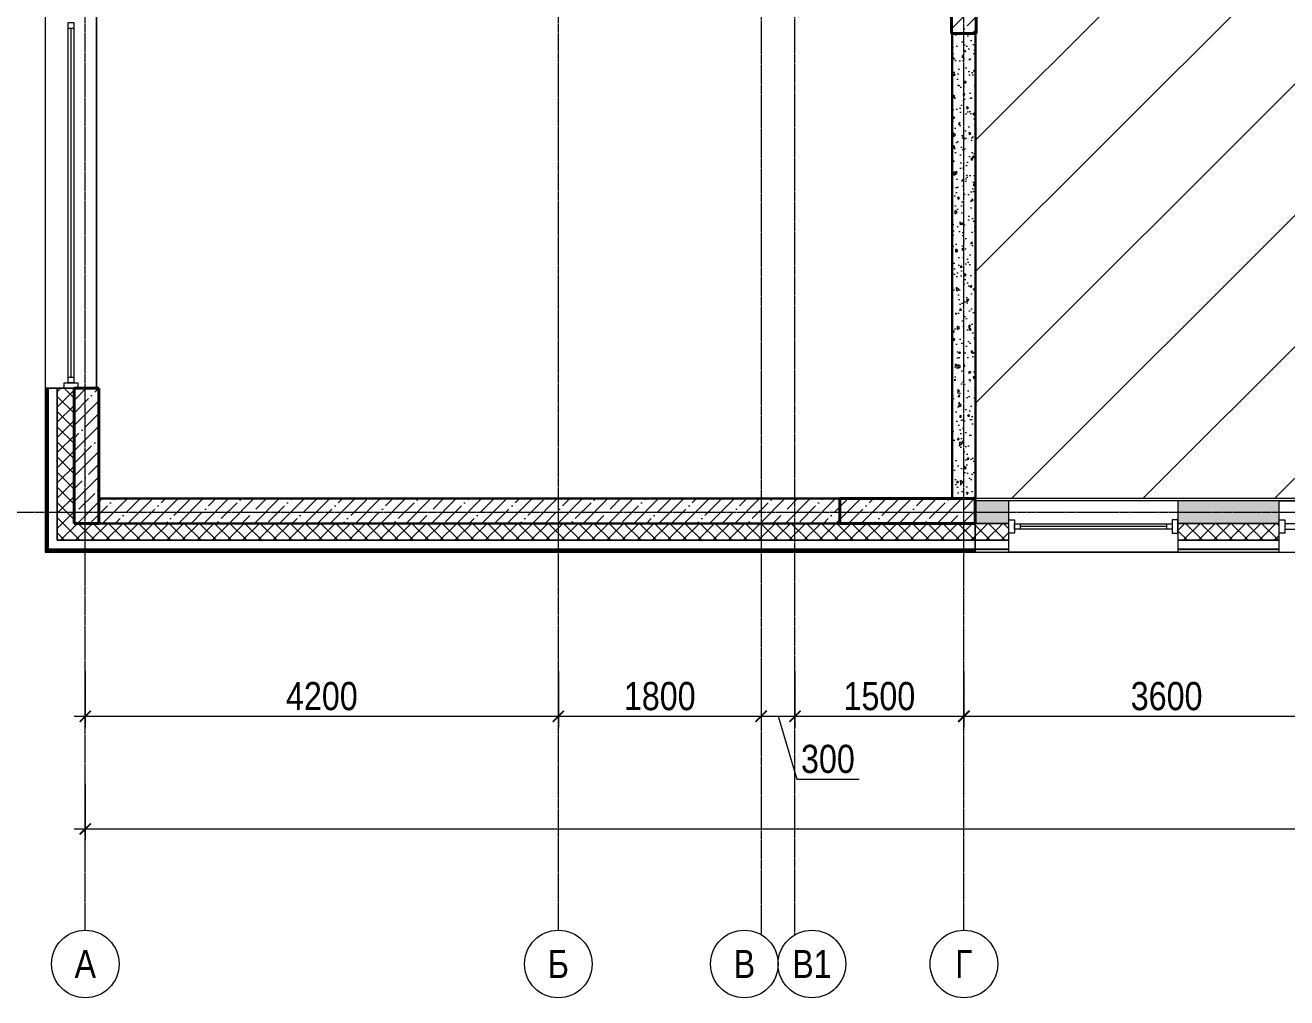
# Model space of a CAD drawing. Header units: millimetres. Extents: x -24360 to 609566, y -391049 to 148426.
# Drawn here: x 508521 to 519721, y -133915 to -125277 of the extents above; entities that cross this region are included whole.
import ezdxf
from ezdxf.enums import TextEntityAlignment as Align

# ---------------------------------------------------------------- set-up
doc = ezdxf.new("R2010")
doc.units = ezdxf.units.MM
doc.linetypes.add('CENTER2', pattern=[28.575, 19.05, -3.175, 3.175, -3.175])
doc.linetypes.add('HIDDEN2', pattern=[4.7625, 3.175, -1.5875])
doc.layers.get('Defpoints').update_dxf_attribs({"color": 140})
for name, color, linetype, lineweight in [('A-Wall_Материал_Газоблок_Контур', 250, 'Continuous', 0), ('АР_Колонны', 70, 'Continuous', 30), ('АР_Окна', 4, 'Continuous', 5), ('АР_Оси_РД_размер', 8, 'Continuous', 0), ('АР_Стены ЖБ', 7, 'Continuous', 30), ('АР_Стены ПЕНОблок', 52, 'Continuous', 20), ('АР_Тонкая', 254, 'Continuous', 5), ('АР_Утеплитель', 31, 'Continuous', 0), ('АР_Штриховка', 8, 'Continuous', 0), ('Потолок штриховка', 200, 'Continuous', 15)]:
    doc.layers.add(name, color=color, linetype=linetype, lineweight=lineweight)
doc.layers.add('АР_Оси_РД_100', color=7, linetype='Continuous', lineweight=0, true_color=0x525252)
doc.styles.add('style1', font='ARIALN.TTF')
doc.styles.add('ккк', font='isocpeur.ttf', dxfattribs={"width": 0.85, "oblique": 15})
doc.dimstyles.new('Dim100_ареал', dxfattribs={"dimscale": 100, "dimtxt": 2.5, "dimasz": 1, "dimexe": 1, "dimexo": 1, "dimgap": 0.5, "dimtad": 1, "dimzin": 12, "dimdsep": 46, "dimtxsty": 'style1', "dimblk": 'ARCHTICK', "dimcen": 1, "dimdle": 1, "dimclrd": 256, "dimclre": 256, "dimaunit": 1, "dimadec": 0, "dimazin": 3, "dimtfac": 1, "dimtmove": 1, "dimatfit": 3, "dimldrblk": 'OPEN30', "dimfxl": 4, "dimfxlon": 1, "dimtolj": 1, "dimtzin": 0, "dimlwd": 9, "dimlwe": 9, "dimarcsym": 0})

# ---------------------------------------------------------------- blocks, each defined once
blk = doc.blocks.new('_ArchTick')
at = {"color": 0, "linetype": 'ByBlock', "const_width": 0.15}
blk.add_lwpolyline([(-0.5, -0.5), (0.5, 0.5)], dxfattribs=at)
blk = doc.blocks.new('*D1096')
at = {"layer": 'Defpoints', "color": 0, "lineweight": 15, "transparency": 16777216}
for p in [(509054, -130415), (513254, -130415), (513254, -131415)]:
    blk.add_point(p, dxfattribs=at)
at = {"layer": 'АР_Оси_РД_размер', "lineweight": 9, "transparency": 16777216}
for p, q in [((509054, -131015), (509054, -131515)), ((513254, -131015), (513254, -131515)), ((508954, -131415), (513354, -131415))]:
    blk.add_line(p, q, dxfattribs=at)
at = {"layer": 'АР_Оси_РД_размер', "lineweight": 9, "transparency": 16777216, "xscale": 100, "yscale": 100, "zscale": 100, "rotation": 180}
blk.add_blockref('_ArchTick', (509054, -131415), dxfattribs=at)
at = {"layer": 'АР_Оси_РД_размер', "lineweight": 9, "transparency": 16777216, "xscale": 100, "yscale": 100, "zscale": 100}
blk.add_blockref('_ArchTick', (513254, -131415), dxfattribs=at)
at = {"layer": 'АР_Оси_РД_размер', "color": 0, "transparency": 16777216, "insert": (511154, -131237), "char_height": 250, "attachment_point": 5, "style": 'style1'}
blk.add_mtext('\\A1;4200', dxfattribs=at)
blk = doc.blocks.new('_Open30')
at = {"color": 0, "linetype": 'ByBlock', "lineweight": -2}
for p, q in [((-1, 0.27), (0, 0)), ((0, 0), (-1, -0.27)), ((0, 0), (-1, 0))]:
    blk.add_line(p, q, dxfattribs=at)
blk = doc.blocks.new('A-iden')
at = {"linetype": 'Continuous', "lineweight": 5}
blk.add_circle((0, -4), 3, dxfattribs=at)
at = {"color": 0, "linetype": 'Continuous', "lineweight": 20, "style": 'ккк', "width": 0.85}
blk.add_attdef('ID', text='', height=4, dxfattribs=at).set_placement((0.31, -3.85), align=Align.MIDDLE_CENTER)
blk = doc.blocks.new('*D1097')
at = {"layer": 'Defpoints', "color": 0, "lineweight": 15, "transparency": 16777216}
for p in [(513254, -130415), (515054, -130415), (515054, -131415)]:
    blk.add_point(p, dxfattribs=at)
at = {"layer": 'АР_Оси_РД_размер', "lineweight": 9, "transparency": 16777216}
for p, q in [((513254, -131015), (513254, -131515)), ((515054, -131015), (515054, -131515)), ((513154, -131415), (515154, -131415))]:
    blk.add_line(p, q, dxfattribs=at)
at = {"layer": 'АР_Оси_РД_размер', "lineweight": 9, "transparency": 16777216, "xscale": 100, "yscale": 100, "zscale": 100, "rotation": 180}
blk.add_blockref('_ArchTick', (513254, -131415), dxfattribs=at)
at = {"layer": 'АР_Оси_РД_размер', "lineweight": 9, "transparency": 16777216, "xscale": 100, "yscale": 100, "zscale": 100}
blk.add_blockref('_ArchTick', (515054, -131415), dxfattribs=at)
at = {"layer": 'АР_Оси_РД_размер', "color": 0, "transparency": 16777216, "insert": (514154, -131237), "char_height": 250, "attachment_point": 5, "style": 'style1'}
blk.add_mtext('\\A1;1800', dxfattribs=at)
blk = doc.blocks.new('*D1098')
at = {"layer": 'Defpoints', "color": 0, "lineweight": 15, "transparency": 16777216}
for p in [(515054, -130415), (515354, -130415), (515354, -131415)]:
    blk.add_point(p, dxfattribs=at)
at = {"layer": 'АР_Оси_РД_размер', "lineweight": 9, "transparency": 16777216}
for p, q in [((515054, -131015), (515054, -131515)), ((515354, -131015), (515354, -131515)), ((514954, -131415), (515454, -131415)), ((515204, -131415), (515371, -131973)), ((515371, -131973), (515924, -131973))]:
    blk.add_line(p, q, dxfattribs=at)
at = {"layer": 'АР_Оси_РД_размер', "lineweight": 9, "transparency": 16777216, "xscale": 100, "yscale": 100, "zscale": 100, "rotation": 180}
blk.add_blockref('_ArchTick', (515054, -131415), dxfattribs=at)
at = {"layer": 'АР_Оси_РД_размер', "lineweight": 9, "transparency": 16777216, "xscale": 100, "yscale": 100, "zscale": 100}
blk.add_blockref('_ArchTick', (515354, -131415), dxfattribs=at)
at = {"layer": 'АР_Оси_РД_размер', "color": 0, "transparency": 16777216, "insert": (515647, -131795), "char_height": 250, "attachment_point": 5, "style": 'style1'}
blk.add_mtext('\\A1;300', dxfattribs=at)
blk = doc.blocks.new('*D1099')
at = {"layer": 'Defpoints', "color": 0, "lineweight": 15, "transparency": 16777216}
for p in [(515354, -130415), (516854, -130415), (516854, -131415)]:
    blk.add_point(p, dxfattribs=at)
at = {"layer": 'АР_Оси_РД_размер', "lineweight": 9, "transparency": 16777216}
for p, q in [((515354, -131015), (515354, -131515)), ((516854, -131015), (516854, -131515)), ((515254, -131415), (516954, -131415))]:
    blk.add_line(p, q, dxfattribs=at)
at = {"layer": 'АР_Оси_РД_размер', "lineweight": 9, "transparency": 16777216, "xscale": 100, "yscale": 100, "zscale": 100, "rotation": 180}
blk.add_blockref('_ArchTick', (515354, -131415), dxfattribs=at)
at = {"layer": 'АР_Оси_РД_размер', "lineweight": 9, "transparency": 16777216, "xscale": 100, "yscale": 100, "zscale": 100}
blk.add_blockref('_ArchTick', (516854, -131415), dxfattribs=at)
at = {"layer": 'АР_Оси_РД_размер', "color": 0, "transparency": 16777216, "insert": (516104, -131237), "char_height": 250, "attachment_point": 5, "style": 'style1'}
blk.add_mtext('\\A1;1500', dxfattribs=at)
blk = doc.blocks.new('*D1100')
at = {"layer": 'Defpoints', "color": 0, "lineweight": 15, "transparency": 16777216}
for p in [(516854, -130415), (520454, -130415), (520454, -131415)]:
    blk.add_point(p, dxfattribs=at)
at = {"layer": 'АР_Оси_РД_размер', "lineweight": 9, "transparency": 16777216}
for p, q in [((516854, -131015), (516854, -131515)), ((520454, -131015), (520454, -131515)), ((516754, -131415), (520554, -131415))]:
    blk.add_line(p, q, dxfattribs=at)
at = {"layer": 'АР_Оси_РД_размер', "lineweight": 9, "transparency": 16777216, "xscale": 100, "yscale": 100, "zscale": 100, "rotation": 180}
blk.add_blockref('_ArchTick', (516854, -131415), dxfattribs=at)
at = {"layer": 'АР_Оси_РД_размер', "lineweight": 9, "transparency": 16777216, "xscale": 100, "yscale": 100, "zscale": 100}
blk.add_blockref('_ArchTick', (520454, -131415), dxfattribs=at)
at = {"layer": 'АР_Оси_РД_размер', "color": 0, "transparency": 16777216, "insert": (518654, -131237), "char_height": 250, "attachment_point": 5, "style": 'style1'}
blk.add_mtext('\\A1;3600', dxfattribs=at)
blk = doc.blocks.new('*D1117')
at = {"layer": 'Defpoints', "color": 0, "lineweight": 15, "transparency": 16777216}
for p in [(509054, -130415), (536654, -130415), (536654, -132415)]:
    blk.add_point(p, dxfattribs=at)
at = {"layer": 'АР_Оси_РД_размер', "lineweight": 9, "transparency": 16777216}
for p, q in [((509054, -132015), (509054, -132515)), ((536654, -132015), (536654, -132515)), ((508954, -132415), (536754, -132415))]:
    blk.add_line(p, q, dxfattribs=at)
at = {"layer": 'АР_Оси_РД_размер', "lineweight": 9, "transparency": 16777216, "xscale": 100, "yscale": 100, "zscale": 100, "rotation": 180}
blk.add_blockref('_ArchTick', (509054, -132415), dxfattribs=at)
at = {"layer": 'АР_Оси_РД_размер', "lineweight": 9, "transparency": 16777216, "xscale": 100, "yscale": 100, "zscale": 100}
blk.add_blockref('_ArchTick', (536654, -132415), dxfattribs=at)
at = {"layer": 'АР_Оси_РД_размер', "color": 0, "transparency": 16777216, "insert": (522854, -132237), "char_height": 250, "attachment_point": 5, "style": 'style1'}
blk.add_mtext('\\A1;27600', dxfattribs=at)

msp = doc.modelspace()

# ---------------------------------------------------------------- hatches: boundary and pattern name
at = {"layer": 'АР_Штриховка', "linetype": 'Continuous', "lineweight": 5, "true_color": 0x000000}
h = msp.add_hatch(dxfattribs=at)
h.set_pattern_fill('ANSI35', color=18, scale=25, style=0)
h.set_pattern_definition([(45, (509053.93, -143101.69), (-112.2532, 112.2532), []), (45, (509166.19, -143101.69), (-112.2532, 112.2532), [198.4375, -39.6875, 0, -39.6875])])
h.paths.add_polyline_path([(516963.932, -124151.687), (516743.932, -124151.687), (516743.932, -125351.687), (516963.932, -125351.687)], flags=0)
at = {"layer": 'АР_Штриховка', "linetype": 'Continuous', "lineweight": 0, "true_color": 0x000000}
h = msp.add_hatch(dxfattribs=at)
h.set_pattern_fill('AR-CONC', color=18, angle=45, style=0)
h.set_pattern_definition([(95, (509053.93, -143101.69), (140.0947, 117.5534), [19.05, -209.55]), (40, (509053.93, -143101.69), (-160.0185, 110.1767), [15.24, -167.6406]), (145.4514, (509065.6, -143091.89), (-19.9238, 227.7301), [16.19, -178.0902]), (91.1842, (509018.01, -143065.77), (221.4102, 161.9534), [28.575, -314.325]), (141.6356, (509036.46, -143052.27), (-7.0866, 342.8268), [24.285, -267.1356]), (36.1842, (509018, -143065.77), (-7.0866, 342.8268), [22.86, -251.4597]), (66, (509044.95, -143056.79), (179.52, 34.8951), [19.05, -209.55]), (11, (509044.95, -143056.79), (-86.54, 173.9412), [15.24, -167.64]), (116.4514, (509059.91, -143053.88), (92.98, 208.8363), [16.19, -178.09]), (82.5, (509053.93, -143101.69), (-57.60547, 61.97341), [0, -165.608, 0, -170.18, 0, -168.275]), (52.5, (509053.93, -143101.69), (-23.58973, 118.087), [0, -97.028, 0, -161.798, 0, -64.135]), (12.5, (509013.88, -143141.74), (99.92786, 91.8262), [0, -63.5, 0, -198.12, 0, -262.89]), (2.5, (508995.92, -143159.7), (86.7639, 122.7224), [0, -82.55, 0, -131.572, 0, -186.69])])
h.paths.add_polyline_path([(516753.932, -129481.687), (516953.932, -129481.687), (516953.932, -125351.687), (516753.932, -125351.687)], flags=0)
h = msp.add_hatch(dxfattribs=at)
h.set_pattern_fill('_U', color=18, style=0, pattern_type=0)
h.set_pattern_definition([(360, (509053.9324, -143101.6868), (5e-17, 1), [])])
h.paths.add_polyline_path([(508698.932, -129956.687), (508723.932, -129931.687), (508723.932, -128501.687), (508698.932, -128501.687)], flags=0)
h = msp.add_hatch(dxfattribs=at)
h.set_pattern_fill('ANSI37', color=18, scale=30, style=0)
h.set_pattern_definition([(45, (509053.93, -143101.69), (-67.3519, 67.3519), []), (135, (509053.93, -143101.69), (-67.3519, -67.3519), [])])
h.paths.add_polyline_path([(508803.932, -129851.687), (508953.932, -129701.687), (508953.932, -128501.687), (508803.932, -128501.687)], flags=0)
at = {"layer": 'АР_Штриховка', "linetype": 'Continuous', "lineweight": 5, "true_color": 0x000000}
h = msp.add_hatch(dxfattribs=at)
h.set_pattern_fill('ANSI35', color=18, scale=25, style=0)
h.set_pattern_definition([(45, (509053.93, -143101.69), (-112.2532, 112.2532), []), (45, (509166.19, -143101.69), (-112.2532, 112.2532), [198.4375, -39.6875, 0, -39.6875])])
h.paths.add_polyline_path([(508953.932, -129701.687), (509173.932, -129701.687), (509173.932, -128501.687), (508953.932, -128501.687)], flags=0)
h = msp.add_hatch(dxfattribs=at)
h.set_pattern_fill('ANSI35', color=18, scale=25, style=0)
h.set_pattern_definition([(45, (509053.93, -143101.69), (-112.2532, 112.2532), []), (45, (509166.19, -143101.69), (-112.2532, 112.2532), [198.4375, -39.6875, 0, -39.6875])])
h.paths.add_polyline_path([(509173.932, -129481.687), (509173.932, -129701.687), (515753.932, -129701.687), (515753.932, -129481.687)], flags=0)
h = msp.add_hatch(dxfattribs=at)
h.set_pattern_fill('ANSI35', color=18, scale=25, style=0)
h.set_pattern_definition([(45, (509053.93, -143101.69), (-112.2532, 112.2532), []), (45, (509166.19, -143101.69), (-112.2532, 112.2532), [198.4375, -39.6875, 0, -39.6875])])
h.paths.add_polyline_path([(516953.932, -129701.687), (516953.932, -129481.687), (515753.932, -129481.687), (515753.932, -129701.687)], flags=0)
at = {"layer": 'АР_Штриховка', "linetype": 'Continuous', "lineweight": 0, "true_color": 0x000000}
h = msp.add_hatch(dxfattribs=at)
h.set_pattern_fill('AR-CONC', color=18, angle=-360, style=0)
h.set_pattern_definition([(50, (509053.93, -143101.69), (182.1847, -15.9391), [19.05, -209.55]), (355, (509053.93, -143101.69), (-35.2434, 191.0568), [15.24, -167.6406]), (100.45144, (509069.11, -143103.02), (146.9412, 175.1178), [16.19, -178.0902]), (46.1842, (509053.93, -143050.89), (271.079, -42.0423), [28.575, -314.325]), (96.6356, (509076.52, -143054.4), (237.4041, 247.4261), [24.285, -267.1356]), (351.1842, (509053.93, -143050.9), (237.4041, 247.426), [22.86, -251.4597]), (21, (509079.33, -143063.59), (151.6144, -102.2652), [19.05, -209.55]), (326, (509079.33, -143063.59), (61.802, 184.188), [15.24, -167.64]), (71.45144, (509091.97, -143072.11), (213.4164, 81.9228), [16.19, -178.0899]), (37.5, (509053.93, -143101.69), (3.0886, 84.55504), [0, -165.608, 0, -170.18, 0, -168.275]), (7.5, (509053.93, -143101.69), (66.81966, 100.18057), [0, -97.028, 0, -161.798, 0, -64.135]), (327.5, (508997.29, -143101.69), (135.5906, -5.72874), [0, -63.5, 0, -198.12, 0, -262.89]), (317.5, (508971.89, -143101.69), (148.1292, 25.4265), [0, -82.55, 0, -131.572, 0, -186.69])])
h.paths.add_polyline_path([(535853.932, -129701.687), (535853.932, -129501.687), (535253.932, -129501.687), (535253.932, -129701.687)], flags=0)
h.paths.add_polyline_path([(533153.932, -129701.687), (533153.932, -129501.687), (532253.931, -129501.687), (532253.931, -129701.687)], flags=0)
h.paths.add_polyline_path([(528953.931, -129701.687), (528953.931, -129501.687), (528053.932, -129501.687), (528053.932, -129701.687)], flags=0)
h.paths.add_polyline_path([(526853.932, -129701.687), (526853.932, -129501.687), (525653.932, -129501.687), (525653.932, -129701.687)], flags=0)
h.paths.add_polyline_path([(522353.932, -129701.687), (522353.932, -129501.687), (520853.932, -129501.687), (520853.932, -129701.687)], flags=0)
h.paths.add_polyline_path([(519653.932, -129701.687), (519653.932, -129501.687), (518753.932, -129501.687), (518753.932, -129701.687)], flags=0)
h.paths.add_polyline_path([(517253.932, -129701.687), (517253.932, -129501.687), (516953.932, -129501.687), (516953.932, -129701.687)], flags=0)
h = msp.add_hatch(dxfattribs=at)
h.set_pattern_fill('ANSI37', color=18, scale=30, angle=-360, style=0)
h.set_pattern_definition([(45, (509053.93, -143101.69), (-67.3519, 67.3519), []), (135, (509053.93, -143101.69), (-67.3519, -67.3519), [])])
h.paths.add_polyline_path([(516953.932, -129851.687), (516953.932, -129701.687), (508953.932, -129701.687), (508803.932, -129851.687)], flags=0)
h = msp.add_hatch(dxfattribs=at)
h.set_pattern_fill('ANSI37', color=18, scale=30, angle=-360, style=0)
h.set_pattern_definition([(45, (509053.93, -143101.69), (-67.35192, 67.35192), []), (135, (509053.93, -143101.69), (-67.35192, -67.35192), [])])
h.paths.add_polyline_path([(535853.932, -129851.687), (535853.932, -129701.687), (535253.932, -129701.687), (535253.932, -129851.687)], flags=0)
h.paths.add_polyline_path([(533153.932, -129851.687), (533153.932, -129701.687), (532253.931, -129701.687), (532253.931, -129851.687)], flags=0)
h.paths.add_polyline_path([(528953.931, -129851.687), (528953.931, -129701.687), (528053.932, -129701.687), (528053.932, -129851.687)], flags=0)
h.paths.add_polyline_path([(526853.932, -129851.687), (526853.932, -129701.687), (525653.932, -129701.687), (525653.932, -129851.687)], flags=0)
h.paths.add_polyline_path([(522353.932, -129851.687), (522353.932, -129701.687), (520853.932, -129701.687), (520853.932, -129851.687)], flags=0)
h.paths.add_polyline_path([(519653.932, -129851.687), (519653.932, -129701.687), (518753.932, -129701.687), (518753.932, -129851.687)], flags=0)
h.paths.add_polyline_path([(517253.932, -129851.687), (517253.932, -129701.687), (516953.932, -129701.687), (516953.932, -129851.687)], flags=0)
h = msp.add_hatch(dxfattribs=at)
h.set_pattern_fill('_U', color=18, angle=-360, style=0, pattern_type=0)
h.set_pattern_definition([(360, (509053.9324, -143101.6868), (0, 1), [])])
h.paths.add_polyline_path([(516953.932, -129956.687), (516953.932, -129931.687), (508723.932, -129931.687), (508698.932, -129956.687)], flags=0)
h = msp.add_hatch(dxfattribs=at)
h.set_pattern_fill('_U', color=18, angle=-360, style=0, pattern_type=0)
h.set_pattern_definition([(360, (509053.9324, -143101.6868), (4e-16, 1), [])])
h.paths.add_polyline_path([(535853.932, -129956.687), (535853.932, -129931.687), (535253.932, -129931.687), (535253.932, -129956.687)], flags=0)
h.paths.add_polyline_path([(533153.932, -129956.687), (533153.932, -129931.687), (532253.931, -129931.687), (532253.931, -129956.687)], flags=0)
h.paths.add_polyline_path([(528953.931, -129956.687), (528953.931, -129931.687), (528053.932, -129931.687), (528053.932, -129956.687)], flags=0)
h.paths.add_polyline_path([(526853.932, -129956.687), (526853.932, -129931.687), (525653.932, -129931.687), (525653.932, -129956.687)], flags=0)
h.paths.add_polyline_path([(522353.932, -129956.687), (522353.932, -129931.687), (520853.932, -129931.687), (520853.932, -129956.687)], flags=0)
h.paths.add_polyline_path([(519653.932, -129956.687), (519653.932, -129931.687), (518753.932, -129931.687), (518753.932, -129956.687)], flags=0)
h.paths.add_polyline_path([(517253.932, -129956.687), (517253.932, -129931.687), (516953.932, -129931.687), (516953.932, -129956.687)], flags=0)
at = {"layer": 'Потолок штриховка'}
h = msp.add_hatch(dxfattribs=at)
h.set_pattern_fill('ANSI31', color=256, scale=260)
h.paths.add_polyline_path([(516953.932, -116511.687), (516963.932, -106921.687), (517683.935, -106921.685), (517693.932, -104421.687), (520673.939, -104421.694), (520673.933, -107021.687), (521243.932, -107021.687), (521243.932, -109181.176), (520373.899, -109181.31), (520373.899, -117701.687), (529253.932, -117701.684), (529253.932, -116801.687), (535853.932, -116851.687), (535853.932, -117101.687), (536553.932, -117101.687), (536553.932, -121401.687), (535853.932, -121401.687), (535853.932, -121691.687), (521253.932, -121691.687), (521243.932, -129481.687), (516853.932, -129481.687), (516963.932, -129481.687), (516963.932, -120191.687), (509173.932, -120191.687), (509173.932, -116511.692)])

# ---------------------------------------------------------------- linework, layer by layer
at = {"layer": 'A-Wall_Материал_Газоблок_Контур', "color": 18, "linetype": 'Continuous', "lineweight": 0, "true_color": 0x000000}
for p, q in [((508698.932, -125201.687), (508698.932, -128501.687)), ((509153.932, -128501.687), (509153.932, -125201.687)), ((508698.932, -128501.687), (508723.932, -128501.687)), ((508723.932, -128501.687), (508803.932, -128501.687)), ((508803.932, -128501.687), (508953.932, -128501.687)), ((508953.932, -128501.687), (509153.932, -128501.687)), ((518753.932, -129501.687), (517253.932, -129501.687)), ((520853.932, -129501.687), (519653.932, -129501.687)), ((517253.932, -129956.687), (518753.932, -129956.687)), ((519653.932, -129956.687), (520853.932, -129956.687))]:
    msp.add_line(p, q, dxfattribs=at)
at = {"layer": 'АР_Колонны', "color": 18, "linetype": 'HIDDEN2', "lineweight": 25, "true_color": 0x000000}
for p, q in [((516743.932, -125351.687), (516743.932, -124151.687)), ((516963.932, -124151.687), (516963.932, -125351.687)), ((516963.932, -125351.687), (516743.932, -125351.687)), ((508953.932, -128501.687), (509173.932, -128501.687)), ((508953.932, -129701.687), (508953.932, -128501.687)), ((509173.932, -128501.687), (509173.932, -129701.687)), ((515753.932, -129481.687), (516953.932, -129481.687)), ((515753.932, -129701.687), (515753.932, -129481.687)), ((516953.932, -129481.687), (516953.932, -129701.687)), ((509173.932, -129701.687), (508953.932, -129701.687)), ((516953.932, -129701.687), (515753.932, -129701.687))]:
    msp.add_line(p, q, dxfattribs=at)
at = {"layer": 'АР_Колонны', "color": 18, "linetype": 'Continuous', "lineweight": 30, "true_color": 0x000000}
for p, q in [((516743.932, -124151.687), (516743.932, -125351.687)), ((516963.932, -125351.687), (516963.932, -124151.687)), ((516743.932, -125351.687), (516963.932, -125351.687)), ((509173.932, -128501.687), (508953.932, -128501.687)), ((508953.932, -128501.687), (508953.932, -129701.687)), ((509173.932, -129701.687), (509173.932, -128501.687)), ((515753.932, -129481.687), (515753.932, -129701.687)), ((516953.932, -129481.687), (515753.932, -129481.687)), ((516953.932, -129701.687), (516953.932, -129481.687)), ((508953.932, -129701.687), (509173.932, -129701.687)), ((515753.932, -129701.687), (516953.932, -129701.687))]:
    msp.add_line(p, q, dxfattribs=at)
at = {"layer": 'АР_Окна', "color": 18, "linetype": 'Continuous', "lineweight": 5, "true_color": 0x000000}
for p, q in [((508698.932, -125201.687), (508698.932, -128501.687)), ((509153.932, -125201.687), (509153.932, -128501.687)), ((508901.432, -125301.687), (508951.432, -125301.687)), ((508926.432, -125301.687), (508926.432, -128401.687)), ((508901.432, -128401.687), (508951.432, -128401.687)), ((518753.932, -129501.687), (517253.932, -129501.687)), ((519653.932, -129501.687), (520853.932, -129501.687)), ((517353.932, -129704.187), (517353.932, -129754.187)), ((518653.932, -129729.187), (517353.932, -129729.187)), ((518653.932, -129704.187), (518653.932, -129754.187)), ((518753.932, -129956.687), (517253.932, -129956.687)), ((519653.932, -129956.687), (520853.932, -129956.687))]:
    msp.add_line(p, q, dxfattribs=at)
for points in [[(508901.432, -125251.687), (508951.432, -125251.687), (508951.432, -128451.687), (508901.432, -128451.687)], [(508986.432, -128451.687), (508986.432, -128501.687), (508866.432, -128501.687), (508866.432, -128451.687)], [(517303.932, -129789.187), (517253.932, -129789.187), (517253.932, -129669.187), (517303.932, -129669.187)], [(518703.932, -129789.187), (518753.932, -129789.187), (518753.932, -129669.187), (518703.932, -129669.187)], [(519703.932, -129789.187), (519653.932, -129789.187), (519653.932, -129669.187), (519703.932, -129669.187)], [(518703.932, -129704.187), (518703.932, -129754.187), (517303.932, -129754.187), (517303.932, -129704.187)], [(519703.932, -129704.187), (519703.932, -129754.187), (520803.932, -129754.187), (520803.932, -129704.187)]]:
    msp.add_lwpolyline(points, close=True, dxfattribs=at)
at = {"layer": 'АР_Оси_РД_100', "linetype": 'CENTER2'}
for p, q in [((509053.933, -133315.052), (509053.933, -98801.687)), ((513253.933, -133315.052), (513253.933, -100201.687)), ((503098.975, -129601.687), (538608.933, -129601.687))]:
    msp.add_line(p, q, dxfattribs=at)
for points in [[(516853.933, -133315.052), (516853.933, -98701.687)], [(515053.933, -100201.687), (515053.933, -133354.611)], [(515353.933, -133355.882), (515353.933, -100201.687)]]:
    msp.add_lwpolyline(points, dxfattribs=at)
at = {"layer": 'АР_Стены ЖБ', "color": 18, "linetype": 'Continuous', "lineweight": 40, "true_color": 0x000000}
for p, q in [((516743.932, -124151.687), (516743.932, -125351.687)), ((516963.932, -125351.687), (516963.932, -124151.687)), ((516743.932, -125351.687), (516963.932, -125351.687)), ((509173.932, -128501.687), (508953.932, -128501.687)), ((508953.932, -128501.687), (508953.932, -129701.687)), ((509173.932, -129701.687), (509173.932, -128501.687)), ((516953.932, -129481.687), (515753.932, -129481.687)), ((515753.932, -129481.687), (515753.932, -129701.687)), ((516953.932, -129701.687), (516953.932, -129481.687)), ((508953.932, -129701.687), (509173.932, -129701.687)), ((515753.932, -129701.687), (516953.932, -129701.687))]:
    msp.add_line(p, q, dxfattribs=at)
at = {"layer": 'АР_Стены ЖБ', "color": 18, "linetype": 'Continuous', "lineweight": 30, "true_color": 0x000000}
for p, q in [((509173.932, -129481.687), (509173.932, -129701.687)), ((515753.932, -129481.687), (509173.932, -129481.687)), ((515753.932, -129701.687), (515753.932, -129481.687)), ((509173.932, -129701.687), (515753.932, -129701.687))]:
    msp.add_line(p, q, dxfattribs=at)
at = {"layer": 'АР_Стены ПЕНОблок', "color": 18, "linetype": 'Continuous', "lineweight": 20, "true_color": 0x000000}
for p, q in [((516953.932, -125351.687), (516753.932, -125351.687)), ((516753.932, -125351.687), (516753.932, -129481.687)), ((516953.932, -129481.687), (516953.932, -125351.687)), ((516753.932, -129481.687), (516953.932, -129481.687)), ((517253.932, -129501.687), (516953.932, -129501.687)), ((516953.932, -129501.687), (516953.932, -129701.687)), ((517253.932, -129701.687), (517253.932, -129501.687)), ((519653.932, -129501.687), (518753.932, -129501.687)), ((518753.932, -129501.687), (518753.932, -129701.687)), ((519653.932, -129701.687), (519653.932, -129501.687)), ((516953.932, -129701.687), (517253.932, -129701.687)), ((518753.932, -129701.687), (519653.932, -129701.687))]:
    msp.add_line(p, q, dxfattribs=at)
at = {"layer": 'АР_Тонкая', "color": 18, "linetype": 'Continuous', "lineweight": 0, "true_color": 0x000000}
for p, q in [((516753.932, -125351.687), (516743.932, -125351.687)), ((516743.932, -125351.687), (516743.932, -129481.687)), ((516753.932, -129481.687), (516753.932, -125351.687)), ((516963.932, -125351.687), (516953.932, -125351.687)), ((516953.932, -125351.687), (516953.932, -129481.687)), ((516963.932, -129481.687), (516963.932, -125351.687)), ((516743.932, -129481.687), (516753.932, -129481.687)), ((516953.932, -129481.687), (516963.932, -129481.687))]:
    msp.add_line(p, q, dxfattribs=at)
at = {"layer": 'АР_Тонкая', "color": 18, "linetype": 'Continuous', "lineweight": 5, "true_color": 0x000000}
for p, q in [((508723.932, -128501.687), (508698.932, -128501.687)), ((508698.932, -128501.687), (508698.932, -129956.687)), ((508803.932, -128501.687), (508723.932, -128501.687)), ((508723.932, -128501.687), (508723.932, -129931.687)), ((508723.932, -129931.687), (508723.932, -128501.687)), ((508803.932, -129851.687), (508803.932, -128501.687)), ((516953.932, -129851.687), (508803.932, -129851.687)), ((517253.932, -129851.687), (516953.932, -129851.687)), ((516953.932, -129851.687), (516953.932, -129931.687)), ((516953.932, -129931.687), (516953.932, -129851.687)), ((517253.932, -129931.687), (517253.932, -129851.687)), ((519653.932, -129851.687), (518753.932, -129851.687)), ((518753.932, -129851.687), (518753.932, -129931.687)), ((519653.932, -129931.687), (519653.932, -129851.687)), ((508698.932, -129956.687), (516953.932, -129956.687)), ((508723.932, -129931.687), (516953.932, -129931.687)), ((516953.932, -129931.687), (508723.932, -129931.687)), ((516953.932, -129931.687), (517253.932, -129931.687)), ((517253.932, -129931.687), (516953.932, -129931.687)), ((516953.932, -129931.687), (516953.932, -129956.687)), ((516953.932, -129956.687), (516953.932, -129931.687)), ((516953.932, -129956.687), (517253.932, -129956.687)), ((517253.932, -129956.687), (517253.932, -129931.687)), ((518753.932, -129931.687), (519653.932, -129931.687)), ((519653.932, -129931.687), (518753.932, -129931.687)), ((518753.932, -129931.687), (518753.932, -129956.687)), ((518753.932, -129956.687), (519653.932, -129956.687)), ((519653.932, -129956.687), (519653.932, -129931.687))]:
    msp.add_line(p, q, dxfattribs=at)
at = {"layer": 'АР_Утеплитель', "color": 18, "linetype": 'Continuous', "lineweight": 0, "true_color": 0x000000}
for p, q in [((508953.932, -128501.687), (508803.932, -128501.687)), ((508803.932, -128501.687), (508803.932, -129851.687)), ((508953.932, -129701.687), (508953.932, -128501.687)), ((516953.932, -129701.687), (508953.932, -129701.687)), ((517253.932, -129701.687), (516953.932, -129701.687)), ((516953.932, -129701.687), (516953.932, -129851.687)), ((516953.932, -129851.687), (516953.932, -129701.687)), ((517253.932, -129851.687), (517253.932, -129701.687)), ((519653.932, -129701.687), (518753.932, -129701.687)), ((518753.932, -129701.687), (518753.932, -129851.687)), ((519653.932, -129851.687), (519653.932, -129701.687)), ((508803.932, -129851.687), (516953.932, -129851.687)), ((516953.932, -129851.687), (517253.932, -129851.687)), ((518753.932, -129851.687), (519653.932, -129851.687))]:
    msp.add_line(p, q, dxfattribs=at)
at = {"layer": 'Потолок штриховка'}
msp.add_lwpolyline([(521243.932, -129481.687), (516853.932, -129481.687), (516963.932, -129481.687), (516963.932, -120191.687), (509173.932, -120191.687), (509173.932, -116511.692), (516953.932, -116511.687), (516963.932, -106921.687), (517683.935, -106921.685), (517693.932, -104421.687), (520673.939, -104421.694)], dxfattribs=at)

# ---------------------------------------------------------------- block references
at = {"layer": 'АР_Оси_РД_100', "color": 0}
ref = msp.add_blockref('A-iden', (509053.933, -133215.051), dxfattribs=dict(at, xscale=100, yscale=100, zscale=100))
ref.add_attrib('ID', 'А', dxfattribs={"layer": '0', "linetype": 'Continuous', "height": 250, "style": 'style1'}).set_placement((509053.933, -133615.051), align=Align.MIDDLE)
ref = msp.add_blockref('A-iden', (513253.933, -133215.051), dxfattribs=dict(at, xscale=100, yscale=100, zscale=100))
ref.add_attrib('ID', 'Б', dxfattribs={"layer": '0', "linetype": 'Continuous', "height": 250, "style": 'style1'}).set_placement((513253.933, -133615.051), align=Align.MIDDLE)
ref = msp.add_blockref('A-iden', (514905.033, -133215.051), dxfattribs=dict(at, xscale=100, yscale=100, zscale=100))
ref.add_attrib('ID', 'В', dxfattribs={"layer": '0', "linetype": 'Continuous', "height": 250, "style": 'style1'}).set_placement((514905.033, -133615.051), align=Align.MIDDLE)
ref = msp.add_blockref('A-iden', (515505.033, -133215.051), dxfattribs=dict(at, xscale=100, yscale=100, zscale=100))
ref.add_attrib('ID', 'В1', dxfattribs={"layer": '0', "linetype": 'Continuous', "height": 250, "style": 'style1'}).set_placement((515505.033, -133615.051), align=Align.MIDDLE)
ref = msp.add_blockref('A-iden', (516854.666, -133215.051), dxfattribs=dict(at, xscale=100, yscale=100, zscale=100))
ref.add_attrib('ID', 'Г', dxfattribs={"layer": '0', "linetype": 'Continuous', "height": 250, "style": 'style1'}).set_placement((516854.666, -133615.051), align=Align.MIDDLE)

# ---------------------------------------------------------------- dimensions: what is measured, and where the dimension line sits
at = {"layer": 'АР_Оси_РД_размер'}
for base, p1, p2, picture, middle in [((513253.933, -131415.052), (509053.933, -130415.052), (513253.933, -130415.052), '*D1096', (511153.933, -131237.409)), ((536653.933, -132415.052), (509053.933, -130415.052), (536653.933, -130415.052), '*D1117', (522853.933, -132237.409)), ((515053.933, -131415.052), (513253.933, -130415.052), (515053.933, -130415.052), '*D1097', (514153.933, -131237.409)), ((515353.933, -131415.052), (515053.933, -130415.052), (515353.933, -130415.052), '*D1098', (515421.312, -131795.339)), ((516853.933, -131415.052), (515353.933, -130415.052), (516853.933, -130415.052), '*D1099', (516103.933, -131237.409)), ((520453.933, -131415.052), (516853.933, -130415.052), (520453.933, -130415.052), '*D1100', (518653.933, -131237.409))]:
    dim = msp.add_linear_dim(base=base, p1=p1, p2=p2, dimstyle='Dim100_ареал', dxfattribs=at)
    dim.commit()
    dim.dimension.update_dxf_attribs({"geometry": picture, "text_midpoint": middle})

doc.saveas('drawing.dxf')
